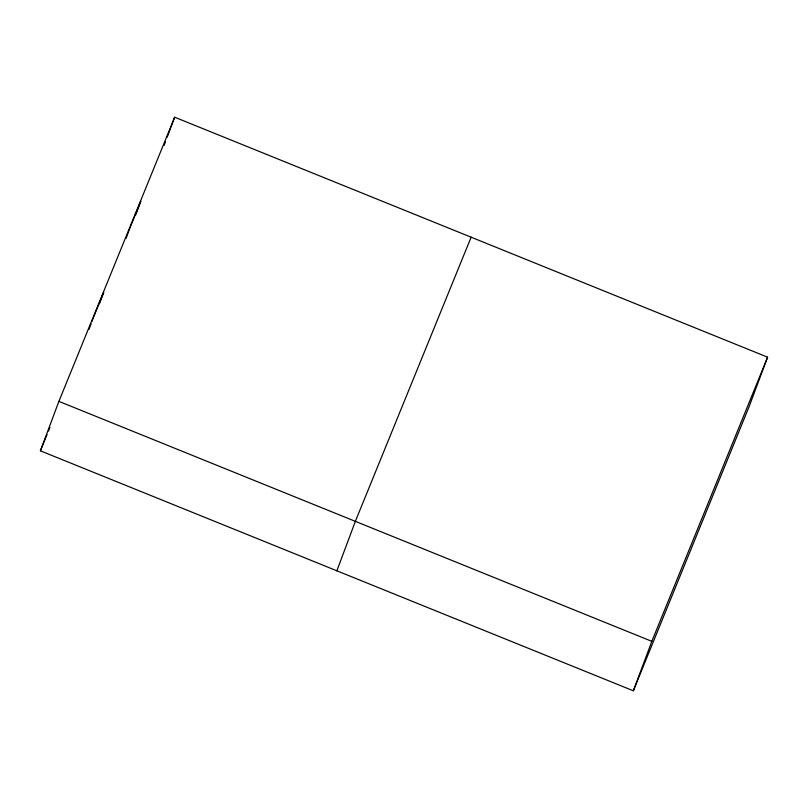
<?xml version="1.0" encoding="UTF-8"?>
<svg xmlns="http://www.w3.org/2000/svg" width="808" height="808" viewBox="0 0 808 808"><rect width="100%" height="100%" fill="white"/><g stroke="black" fill="none" stroke-linecap="round" stroke-linejoin="round"><path stroke-width="1.21" d="M40.4 450.814L58.893 401.364L174.669 117.21L767.6 357.186L749.107 406.636L633.331 690.79L40.4 450.814L47.046 434.512M88.971 329.442L91.082 323.806M91.93 321.554L93.193 318.17M99.485 303.656L103.697 292.375L93.647 317.049M126.068 238.39L130.28 227.109M135.734 214.847L140.794 201.313L130.734 225.988M164.095 145.46L165.418 141.935M167.185 137.219L174.669 117.21M336.865 570.802L355.358 521.352L471.135 237.198M633.331 690.79L651.824 641.34L767.6 357.186M48.47 431.017L49.894 427.523M58.893 401.364L651.824 641.34"/></g></svg>
